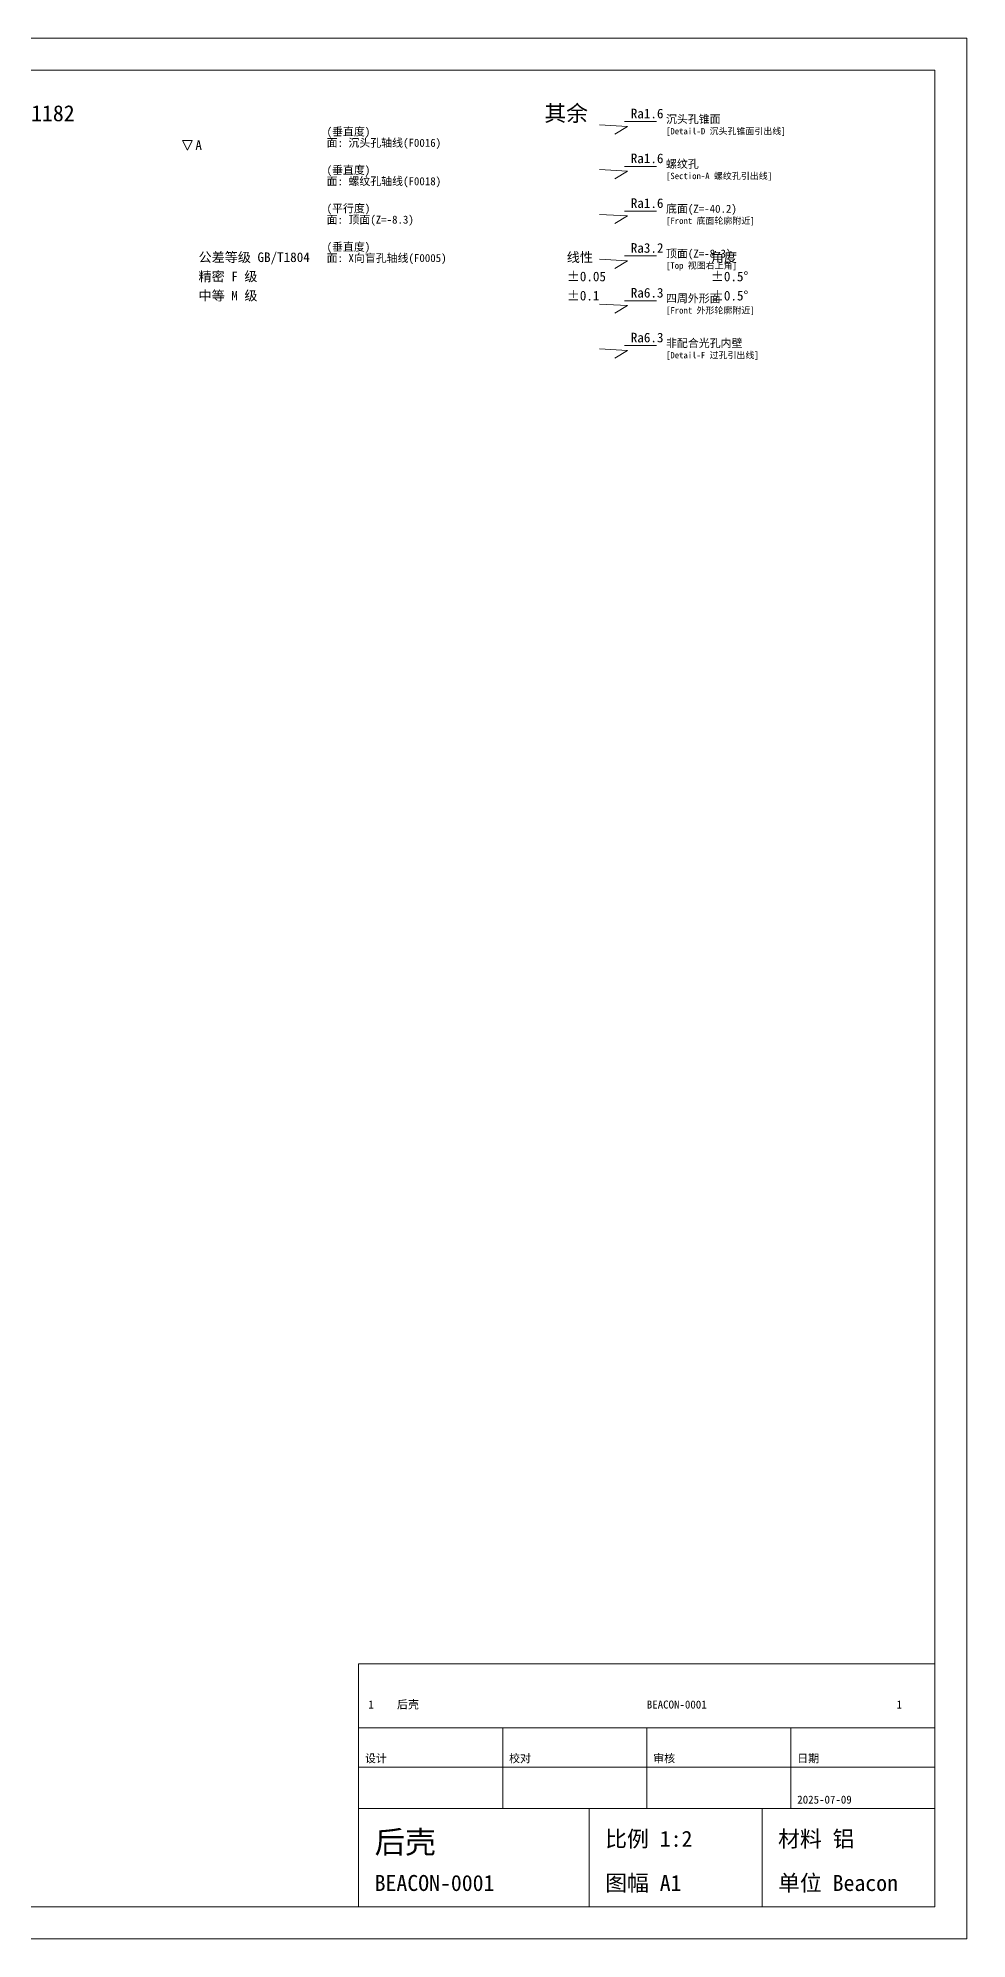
# Model space of a CAD drawing. Header units: metres. Extents: x 0 to 841, y 0 to 594.
# Drawn here: x 551 to 841, y 0 to 594 of the extents above; entities that cross this region are included whole.
import ezdxf

# ---------------------------------------------------------------- set-up
doc = ezdxf.new("R2010")
doc.units = ezdxf.units.M
for name, color, linetype, lineweight in [('BOM', 7, 'CONTINUOUS', 13), ('DIM', 2, 'CONTINUOUS', 18), ('FRAME', 7, 'CONTINUOUS', 13), ('TEXT', 7, 'CONTINUOUS', 13), ('TITLE', 7, 'CONTINUOUS', 13)]:
    doc.layers.add(name, color=color, linetype=linetype, lineweight=lineweight)
doc.styles.add('SimSun', font='simsun.ttc')

msp = doc.modelspace()

# ---------------------------------------------------------------- linework, layer by layer
at = {"layer": 'BOM'}
msp.add_lwpolyline([(651, 66), (831, 66), (831, 86), (651, 86)], close=True, dxfattribs=at)
at = {"layer": 'DIM'}
for p, q in [((596, 562), (599, 562)), ((596, 562), (597.5, 559)), ((599, 562), (597.5, 559))]:
    msp.add_line(p, q, dxfattribs=at)
at = {"layer": 'FRAME'}
for points in [[(0, 0), (841, 0), (841, 594), (0, 594)], [(25, 10), (831, 10), (831, 584), (25, 584)]]:
    msp.add_lwpolyline(points, close=True, dxfattribs=at)
at = {"layer": 'TEXT'}
for p, q in [((735, 566.4), (726.2, 566.88)), ((731, 564), (735, 566.4)), ((734, 567.9), (744, 567.9)), ((735, 552.4), (726.2, 552.88)), ((734, 553.9), (744, 553.9)), ((731, 550), (735, 552.4)), ((735, 538.4), (726.2, 538.88)), ((731, 536), (735, 538.4)), ((734, 539.9), (744, 539.9)), ((735, 524.4), (726.2, 524.88)), ((731, 522), (735, 524.4)), ((734, 525.9), (744, 525.9)), ((735, 510.4), (726.2, 510.88)), ((734, 511.9), (744, 511.9)), ((731, 508), (735, 510.4)), ((735, 496.4), (726.2, 496.88)), ((731, 494), (735, 496.4)), ((734, 497.9), (744, 497.9))]:
    msp.add_line(p, q, dxfattribs=at)
at = {"layer": 'TITLE'}
for p, q in [((696, 40.8), (696, 66)), ((741, 40.8), (741, 66)), ((786, 40.8), (786, 66)), ((651, 53.68), (831, 53.68)), ((651, 40.8), (831, 40.8)), ((723, 10), (723, 40.8)), ((777, 10), (777, 40.8))]:
    msp.add_line(p, q, dxfattribs=at)
msp.add_lwpolyline([(651, 10), (831, 10), (831, 66), (651, 66)], close=True, dxfattribs=at)

# ---------------------------------------------------------------- texts
at = {"layer": 'BOM', "style": 'SimSun'}
for s, p in [('1', (654, 72)), ('后壳', (663, 72)), ('BEACON-0001', (741, 72)), ('1', (819, 72))]:
    msp.add_text(s, height=2.5, dxfattribs=at).set_placement(p)
at = {"layer": 'DIM', "style": 'SimSun'}
msp.add_text('A', height=3, dxfattribs=at).set_placement((600, 559))
at = {"layer": 'TEXT', "style": 'SimSun'}
for s, height, p in [('形位公差 GB/T 1182', 5, (501, 568)), ('其余', 5, (709, 568)), ('Ra1.6', 3, (736, 568.9)), ('沉头孔锥面', 2.5, (747, 567.4)), ('(垂直度)', 2.5, (641, 563.5)), ('[Detail-D 沉头孔锥面引出线]', 2, (747, 563.9)), ('面: 沉头孔轴线(F0016)', 2.5, (641, 560)), ('(垂直度)', 2.5, (641, 551.5)), ('Ra1.6', 3, (736, 554.9)), ('螺纹孔', 2.5, (747, 553.4)), ('面: 螺纹孔轴线(F0018)', 2.5, (641, 548)), ('[Section-A 螺纹孔引出线]', 2, (747, 549.9)), ('(平行度)', 2.5, (641, 539.5)), ('Ra1.6', 3, (736, 540.9)), ('底面(Z=-40.2)', 2.5, (747, 539.4)), ('面: 顶面(Z=-8.3)', 2.5, (641, 536)), ('[Front 底面轮廓附近]', 2, (747, 535.9)), ('(垂直度)', 2.5, (641, 527.5)), ('Ra3.2', 3, (736, 526.9)), ('公差等级 GB/T1804', 3, (601, 524)), ('面: X向盲孔轴线(F0005)', 2.5, (641, 524)), ('线性', 3, (716, 524)), ('顶面(Z=-8.3)', 2.5, (747, 525.4)), ('[Top 视图右上角]', 2, (747, 521.9)), ('角度', 3, (761, 524)), ('精密 F 级', 3, (601, 518)), ('±0.05', 3, (716, 518)), ('±0.5°', 3, (761, 518)), ('中等 M 级', 3, (601, 512)), ('±0.1', 3, (716, 512)), ('Ra6.3', 3, (736, 512.9)), ('四周外形面', 2.5, (747, 511.4)), ('±0.5°', 3, (761, 512)), ('[Front 外形轮廓附近]', 2, (747, 507.9)), ('Ra6.3', 3, (736, 498.9)), ('非配合光孔内壁', 2.5, (747, 497.4)), ('[Detail-F 过孔引出线]', 2, (747, 493.9))]:
    msp.add_text(s, height=height, dxfattribs=at).set_placement(p)
at = {"layer": 'TITLE', "style": 'SimSun'}
for s, height, p in [('设计', 2.5, (653, 55.18)), ('校对', 2.5, (698, 55.18)), ('审核', 2.5, (743, 55.18)), ('日期', 2.5, (788, 55.18)), ('2025-07-09', 2.5, (788, 42.3)), ('后壳', 7, (656, 26.8)), ('比例 1:2', 5, (728, 28.8)), ('材料 铝', 5, (782, 28.8)), ('BEACON-0001', 5, (656, 15)), ('图幅 A1', 5, (728, 15)), ('单位 Beacon', 5, (782, 15))]:
    msp.add_text(s, height=height, dxfattribs=at).set_placement(p)

doc.saveas('drawing.dxf')
